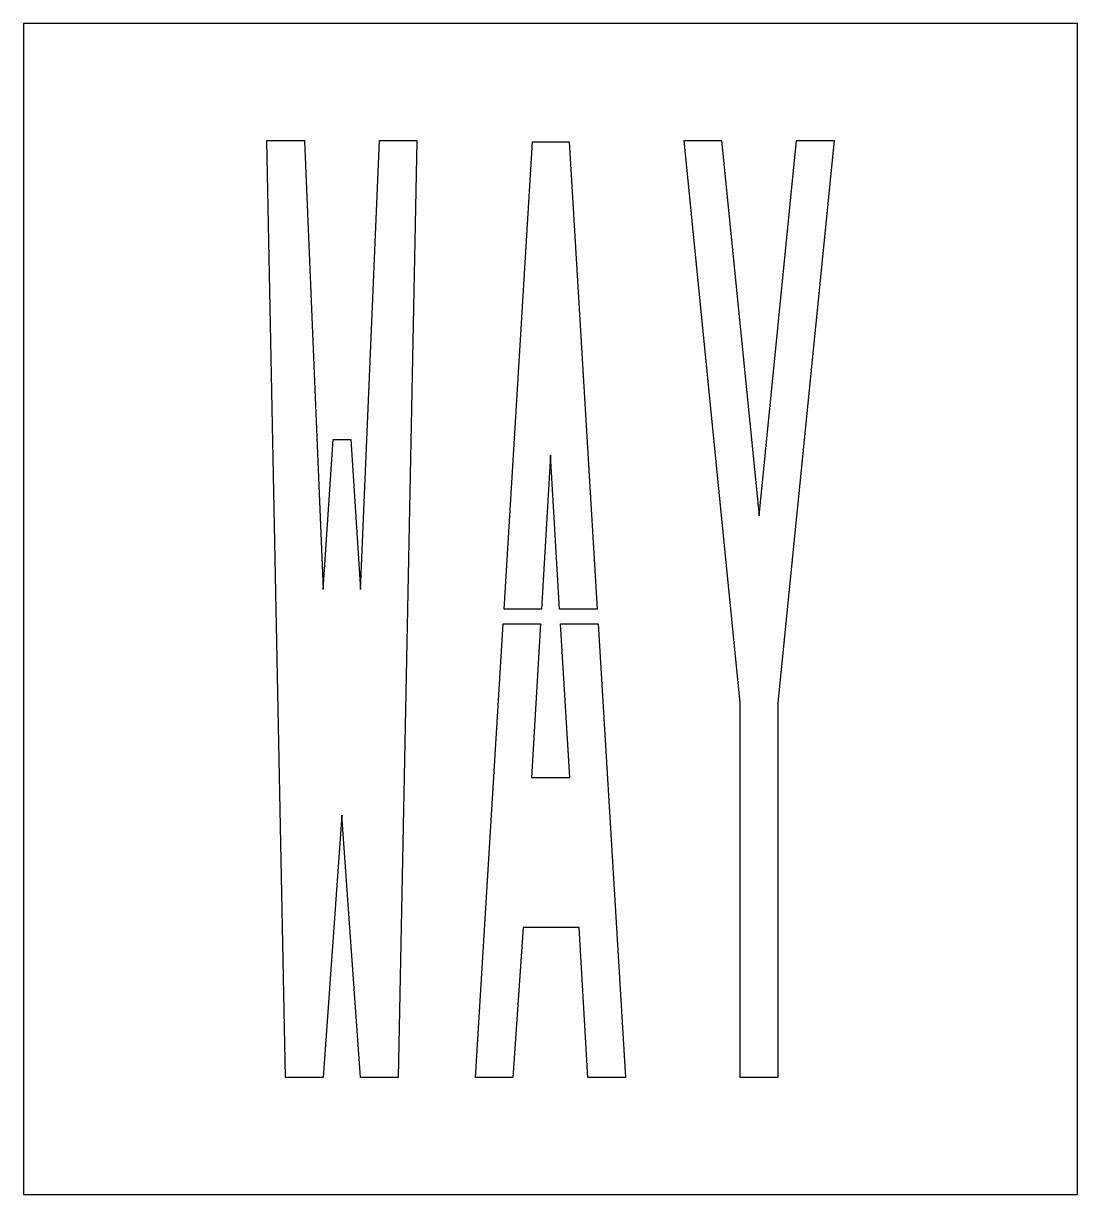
# Model space of a CAD drawing. Extents: x 0 to 54, y 0 to 60.
import ezdxf

# ---------------------------------------------------------------- set-up
doc = ezdxf.new("R2010")
doc.units = 0
doc.layers.add('CUT', color=7, linetype='Continuous')
doc.layers.add('OUTSIDE', color=1, linetype='Continuous')

msp = doc.modelspace()

# ---------------------------------------------------------------- linework, layer by layer
at = {"layer": 'CUT'}
for points in [[(15.8616, 38.6784), (16.7784, 38.6784), (17.2728, 30.9936), (18.2328, 54), (20.1576, 54), (19.1976, 6), (17.2728, 6), (16.3128, 19.44), (15.3528, 6), (13.4328, 6), (12.4728, 54), (14.3928, 54), (15.3528, 30.9936)], [(39.6024, 54), (41.5272, 54), (38.6424, 25.2), (38.6424, 6), (36.7224, 6), (36.7224, 25.2), (33.8424, 54), (35.7624, 54), (37.6824, 34.7712)], [(24.6189, 29.9992), (26.076, 53.928), (27.9528, 53.928), (29.3955, 29.9992), (27.4695, 29.9992), (26.9976, 37.8864), (26.5372, 29.9992)], [(25.6008, 13.68), (25.0776, 6), (23.1576, 6), (24.5732, 29.2472), (26.4932, 29.2472), (26.0328, 21.36), (27.9864, 21.36), (27.5145, 29.2472), (29.4408, 29.2472), (30.8424, 6), (28.9176, 6), (28.4664, 13.68)]]:
    msp.add_lwpolyline(points, close=True, dxfattribs=at)
at = {"layer": 'OUTSIDE'}
msp.add_lwpolyline([(0, 0), (54, 0), (54, 60), (0, 60)], close=True, dxfattribs=at)

doc.saveas('drawing.dxf')
